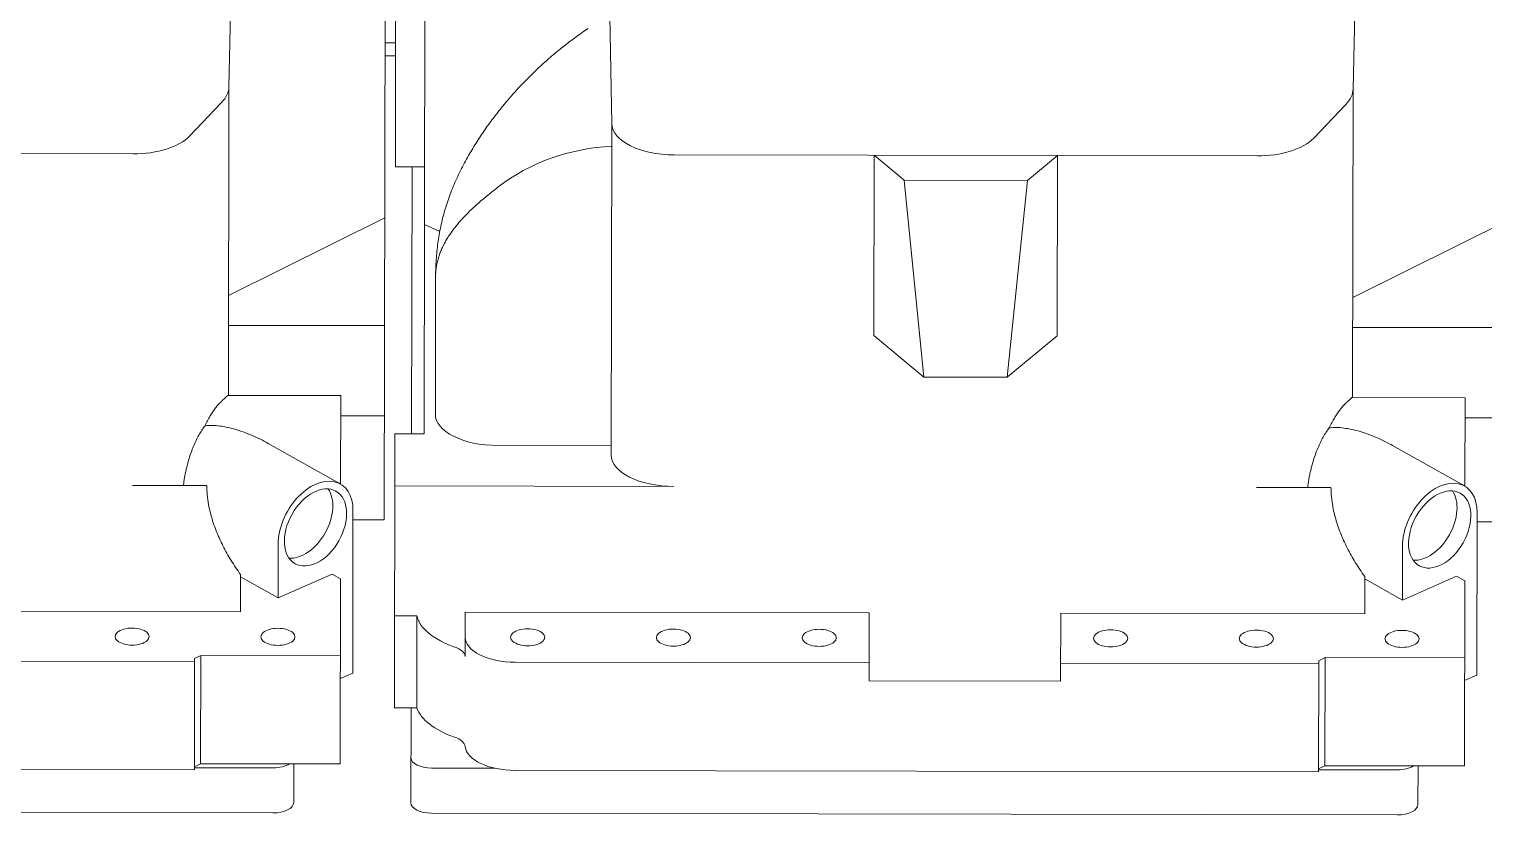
# Model space of a CAD drawing. Extents: x 766778 to 845620, y 133762 to 209800.
# Drawn here: x 785216.4 to 785565.8, y 190782.6 to 190971.4 of the extents above; entities that cross this region are included whole.
import ezdxf

# ---------------------------------------------------------------- set-up
doc = ezdxf.new("R2010")
doc.units = 0
doc.header["$MEASUREMENT"] = 0
doc.layers.get('0').update_dxf_attribs({"color": 1, "linetype": 'CONTINUOUS'})
doc.layers.add('LA-4748_SHOWN', color=2, linetype='CONTINUOUS', lineweight=53)

# ---------------------------------------------------------------- blocks, each defined once
blk = doc.blocks.new('ENGINE')
at = {"layer": 'LA-4748_SHOWN', "color": 252, "lineweight": 5}
for p, q in [((944255.11, 205633.72), (944255.78, 205760.93)), ((944261.77, 205569.49), (944262.75, 205756.66)), ((944252.16, 205548.9), (944253.22, 205749.46)), ((944215.21, 205653.07), (944215.99, 205683.98)), ((944485.2, 205651.65), (944485.99, 205682.56)), ((944307.16, 205643.85), (944306.7, 205674.77)), ((944297.23, 205663.74), (944296.88, 205663.48)), ((944297.58, 205664), (944297.23, 205663.74)), ((944297.94, 205664.27), (944297.58, 205664)), ((944298.29, 205664.52), (944297.94, 205664.27)), ((944298.65, 205664.78), (944298.29, 205664.52)), ((944299, 205665.04), (944298.65, 205664.78)), ((944299.36, 205665.29), (944299, 205665.04)), ((944299.72, 205665.54), (944299.36, 205665.29)), ((944300.08, 205665.79), (944299.72, 205665.54)), ((944300.44, 205666.04), (944300.08, 205665.79)), ((944300.81, 205666.28), (944300.44, 205666.04)), ((944301.17, 205666.53), (944300.81, 205666.28)), ((944301.54, 205666.77), (944301.17, 205666.53)), ((944255.25, 205660.41), (944252.75, 205660.42)), ((944255.26, 205663.46), (944252.76, 205663.47)), ((944292.74, 205660.16), (944292.4, 205659.87)), ((944293.08, 205660.45), (944292.74, 205660.16)), ((944293.42, 205660.73), (944293.08, 205660.45)), ((944293.76, 205661.01), (944293.42, 205660.73)), ((944294.1, 205661.3), (944293.76, 205661.01)), ((944294.44, 205661.57), (944294.1, 205661.3)), ((944294.79, 205661.85), (944294.44, 205661.57)), ((944295.13, 205662.13), (944294.79, 205661.85)), ((944295.48, 205662.4), (944295.13, 205662.13)), ((944295.83, 205662.67), (944295.48, 205662.4)), ((944296.18, 205662.94), (944295.83, 205662.67)), ((944296.53, 205663.21), (944296.18, 205662.94)), ((944296.88, 205663.48), (944296.53, 205663.21)), ((944288.75, 205656.58), (944288.43, 205656.27)), ((944289.08, 205656.89), (944288.75, 205656.58)), ((944289.41, 205657.19), (944289.08, 205656.89)), ((944289.73, 205657.5), (944289.41, 205657.19)), ((944290.06, 205657.8), (944289.73, 205657.5)), ((944290.39, 205658.1), (944290.06, 205657.8)), ((944290.73, 205658.4), (944290.39, 205658.1)), ((944291.06, 205658.7), (944290.73, 205658.4)), ((944291.39, 205659), (944291.06, 205658.7)), ((944291.73, 205659.29), (944291.39, 205659)), ((944292.06, 205659.58), (944291.73, 205659.29)), ((944292.4, 205659.87), (944292.06, 205659.58)), ((944214.82, 205578.91), (944215.21, 205653.11)), ((944285.24, 205653.05), (944284.93, 205652.72)), ((944285.56, 205653.38), (944285.24, 205653.05)), ((944285.87, 205653.71), (944285.56, 205653.38)), ((944286.19, 205654.04), (944285.87, 205653.71)), ((944286.5, 205654.36), (944286.19, 205654.04)), ((944286.82, 205654.68), (944286.5, 205654.36)), ((944287.14, 205655), (944286.82, 205654.68)), ((944287.46, 205655.32), (944287.14, 205655)), ((944287.78, 205655.64), (944287.46, 205655.32)), ((944288.1, 205655.95), (944287.78, 205655.64)), ((944288.43, 205656.27), (944288.1, 205655.95)), ((944282.17, 205649.64), (944281.87, 205649.29)), ((944282.47, 205649.99), (944282.17, 205649.64)), ((944282.77, 205650.34), (944282.47, 205649.99)), ((944283.08, 205650.69), (944282.77, 205650.34)), ((944283.38, 205651.03), (944283.08, 205650.69)), ((944283.69, 205651.37), (944283.38, 205651.03)), ((944284, 205651.71), (944283.69, 205651.37)), ((944284.31, 205652.05), (944284, 205651.71)), ((944284.62, 205652.39), (944284.31, 205652.05)), ((944284.93, 205652.72), (944284.62, 205652.39)), ((944484.81, 205577.49), (944485.2, 205651.69)), ((944213.44, 205649.3), (944205.69, 205641.24)), ((944279.22, 205646.02), (944278.93, 205645.65)), ((944279.51, 205646.39), (944279.22, 205646.02)), ((944279.8, 205646.76), (944279.51, 205646.39)), ((944280.09, 205647.13), (944279.8, 205646.76)), ((944280.38, 205647.5), (944280.09, 205647.13)), ((944280.68, 205647.86), (944280.38, 205647.5)), ((944280.97, 205648.22), (944280.68, 205647.86)), ((944281.27, 205648.58), (944280.97, 205648.22)), ((944281.57, 205648.94), (944281.27, 205648.58)), ((944281.87, 205649.29), (944281.57, 205648.94)), ((944483.44, 205647.88), (944475.69, 205639.82)), ((944276.68, 205642.57), (944276.4, 205642.18)), ((944276.95, 205642.97), (944276.68, 205642.57)), ((944277.23, 205643.36), (944276.95, 205642.97)), ((944277.51, 205643.74), (944277.23, 205643.36)), ((944277.79, 205644.13), (944277.51, 205643.74)), ((944278.08, 205644.51), (944277.79, 205644.13)), ((944278.36, 205644.89), (944278.08, 205644.51)), ((944278.64, 205645.27), (944278.36, 205644.89)), ((944278.93, 205645.65), (944278.64, 205645.27)), ((944307.16, 205643.89), (944306.74, 205564.25)), ((944274.51, 205639.34), (944274.25, 205638.92)), ((944274.78, 205639.75), (944274.51, 205639.34)), ((944275.05, 205640.16), (944274.78, 205639.75)), ((944275.31, 205640.57), (944275.05, 205640.16)), ((944275.58, 205640.98), (944275.31, 205640.57)), ((944275.85, 205641.38), (944275.58, 205640.98)), ((944276.13, 205641.78), (944275.85, 205641.38)), ((944276.4, 205642.18), (944276.13, 205641.78)), ((944052.13, 205637.77), (944192.12, 205637.03)), ((944272.46, 205635.92), (944272.21, 205635.48)), ((944272.71, 205636.36), (944272.46, 205635.92)), ((944272.96, 205636.79), (944272.71, 205636.36)), ((944273.22, 205637.22), (944272.96, 205636.79)), ((944273.47, 205637.65), (944273.22, 205637.22)), ((944273.73, 205638.08), (944273.47, 205637.65)), ((944273.99, 205638.5), (944273.73, 205638.08)), ((944274.25, 205638.92), (944273.99, 205638.5)), ((944322.12, 205636.35), (944462.12, 205635.61)), ((944370.12, 205636.09), (944369.89, 205592.79)), ((944377.29, 205630.06), (944370.12, 205636.09)), ((944406.89, 205629.9), (944414.12, 205635.86)), ((944414.12, 205635.86), (944413.89, 205592.56)), ((944255.11, 205633.72), (944262.11, 205633.69)), ((944258.77, 205569.5), (944259.11, 205633.7)), ((944270.54, 205632.28), (944270.31, 205631.8)), ((944270.77, 205632.74), (944270.54, 205632.28)), ((944271.01, 205633.21), (944270.77, 205632.74)), ((944271.24, 205633.67), (944271.01, 205633.21)), ((944271.48, 205634.13), (944271.24, 205633.67)), ((944271.72, 205634.58), (944271.48, 205634.13)), ((944271.97, 205635.03), (944271.72, 205634.58)), ((944272.21, 205635.48), (944271.97, 205635.03)), ((944268.8, 205628.46), (944268.99, 205628.92)), ((944268.99, 205628.92), (944269.19, 205629.38)), ((944269.41, 205629.87), (944269.19, 205629.38)), ((944269.63, 205630.36), (944269.41, 205629.87)), ((944269.85, 205630.85), (944269.63, 205630.36)), ((944270.08, 205631.33), (944269.85, 205630.85)), ((944270.31, 205631.8), (944270.08, 205631.33)), ((944279.79, 205628.77), (944279.46, 205628.52)), ((944406.89, 205629.9), (944377.29, 205630.06)), ((944381.84, 205582.73), (944377.29, 205630.06)), ((944401.84, 205582.63), (944406.89, 205629.9)), ((944267.41, 205624.68), (944267.57, 205625.16)), ((944267.57, 205625.16), (944267.73, 205625.63)), ((944267.73, 205625.63), (944267.89, 205626.11)), ((944267.89, 205626.11), (944268.06, 205626.58)), ((944268.06, 205626.58), (944268.24, 205627.05)), ((944268.24, 205627.05), (944268.42, 205627.52)), ((944268.42, 205627.52), (944268.61, 205627.99)), ((944268.61, 205627.99), (944268.8, 205628.46)), ((944275.33, 205625.16), (944275.03, 205624.9)), ((944275.63, 205625.42), (944275.33, 205625.16)), ((944275.93, 205625.68), (944275.63, 205625.42)), ((944276.24, 205625.94), (944275.93, 205625.68)), ((944276.55, 205626.2), (944276.24, 205625.94)), ((944276.87, 205626.46), (944276.55, 205626.2)), ((944277.18, 205626.72), (944276.87, 205626.46)), ((944277.5, 205626.97), (944277.18, 205626.72)), ((944277.82, 205627.23), (944277.5, 205626.97)), ((944278.14, 205627.49), (944277.82, 205627.23)), ((944278.47, 205627.75), (944278.14, 205627.49)), ((944278.8, 205628), (944278.47, 205627.75)), ((944279.13, 205628.26), (944278.8, 205628)), ((944279.46, 205628.52), (944279.13, 205628.26)), ((944266.43, 205621.29), (944266.56, 205621.78)), ((944266.56, 205621.78), (944266.69, 205622.27)), ((944266.69, 205622.27), (944266.82, 205622.75)), ((944266.82, 205622.75), (944266.96, 205623.24)), ((944266.96, 205623.24), (944267.11, 205623.72)), ((944267.11, 205623.72), (944267.26, 205624.2)), ((944267.26, 205624.2), (944267.41, 205624.68)), ((944271.61, 205621.65), (944271.39, 205621.41)), ((944271.84, 205621.89), (944271.61, 205621.65)), ((944272.08, 205622.13), (944271.84, 205621.89)), ((944272.32, 205622.37), (944272.08, 205622.13)), ((944272.57, 205622.62), (944272.32, 205622.37)), ((944272.82, 205622.87), (944272.57, 205622.62)), ((944273.08, 205623.12), (944272.82, 205622.87)), ((944273.34, 205623.37), (944273.08, 205623.12)), ((944273.61, 205623.62), (944273.34, 205623.37)), ((944273.88, 205623.88), (944273.61, 205623.62)), ((944274.16, 205624.13), (944273.88, 205623.88)), ((944274.45, 205624.39), (944274.16, 205624.13)), ((944274.74, 205624.64), (944274.45, 205624.39)), ((944275.03, 205624.9), (944274.74, 205624.64)), ((944252.54, 205621.49), (944214.94, 205602.94)), ((944265.73, 205618.1), (944262.03, 205619.79)), ((944265.68, 205617.85), (944265.77, 205618.34)), ((944265.77, 205618.34), (944265.87, 205618.84)), ((944265.87, 205618.84), (944265.98, 205619.33)), ((944265.98, 205619.33), (944266.08, 205619.82)), ((944266.08, 205619.82), (944266.2, 205620.31)), ((944266.2, 205620.31), (944266.31, 205620.8)), ((944266.31, 205620.8), (944266.43, 205621.29)), ((944268.69, 205618.19), (944268.52, 205617.95)), ((944268.87, 205618.42), (944268.69, 205618.19)), ((944269.04, 205618.65), (944268.87, 205618.42)), ((944269.22, 205618.88), (944269.04, 205618.65)), ((944269.4, 205619.11), (944269.22, 205618.88)), ((944269.58, 205619.34), (944269.4, 205619.11)), ((944269.77, 205619.57), (944269.58, 205619.34)), ((944269.96, 205619.8), (944269.77, 205619.57)), ((944270.15, 205620.03), (944269.96, 205619.8)), ((944270.34, 205620.25), (944270.15, 205620.03)), ((944270.54, 205620.48), (944270.34, 205620.25)), ((944270.75, 205620.71), (944270.54, 205620.48)), ((944270.96, 205620.95), (944270.75, 205620.71)), ((944271.17, 205621.18), (944270.96, 205620.95)), ((944271.39, 205621.41), (944271.17, 205621.18)), ((944522.54, 205620.07), (944484.94, 205601.52)), ((944265.14, 205614.36), (944265.2, 205614.86)), ((944265.2, 205614.86), (944265.27, 205615.36)), ((944265.27, 205615.36), (944265.34, 205615.86)), ((944265.34, 205615.86), (944265.42, 205616.36)), ((944265.42, 205616.36), (944265.5, 205616.86)), ((944265.5, 205616.86), (944265.59, 205617.35)), ((944265.59, 205617.35), (944265.68, 205617.85)), ((944266.49, 205614.58), (944266.35, 205614.31)), ((944266.62, 205614.86), (944266.49, 205614.58)), ((944266.77, 205615.13), (944266.62, 205614.86)), ((944266.91, 205615.4), (944266.77, 205615.13)), ((944267.06, 205615.66), (944266.91, 205615.4)), ((944267.21, 205615.93), (944267.06, 205615.66)), ((944267.37, 205616.19), (944267.21, 205615.93)), ((944267.53, 205616.45), (944267.37, 205616.19)), ((944267.69, 205616.71), (944267.53, 205616.45)), ((944267.85, 205616.97), (944267.69, 205616.71)), ((944268.02, 205617.22), (944267.85, 205616.97)), ((944268.18, 205617.46), (944268.02, 205617.22)), ((944268.35, 205617.71), (944268.18, 205617.46)), ((944268.52, 205617.95), (944268.35, 205617.71)), ((944264.8, 205610.85), (944264.84, 205611.35)), ((944264.84, 205611.35), (944264.88, 205611.85)), ((944264.88, 205611.85), (944264.92, 205612.36)), ((944264.92, 205612.36), (944264.97, 205612.86)), ((944264.97, 205612.86), (944265.02, 205613.36)), ((944265.02, 205613.36), (944265.08, 205613.86)), ((944265.08, 205613.86), (944265.14, 205614.36)), ((944265.2, 205611.18), (944265.13, 205610.89)), ((944265.28, 205611.47), (944265.2, 205611.18)), ((944265.37, 205611.76), (944265.28, 205611.47)), ((944265.46, 205612.05), (944265.37, 205611.76)), ((944265.55, 205612.34), (944265.46, 205612.05)), ((944265.65, 205612.62), (944265.55, 205612.34)), ((944265.76, 205612.91), (944265.65, 205612.62)), ((944265.87, 205613.19), (944265.76, 205612.91)), ((944265.98, 205613.47), (944265.87, 205613.19)), ((944266.1, 205613.75), (944265.98, 205613.47)), ((944266.23, 205614.03), (944266.1, 205613.75)), ((944266.35, 205614.31), (944266.23, 205614.03)), ((944264.68, 205607.31), (944264.69, 205607.81)), ((944264.69, 205607.61), (944264.68, 205607.31)), ((944264.69, 205608.32), (944264.71, 205608.83)), ((944264.69, 205607.81), (944264.69, 205608.32)), ((944264.7, 205607.91), (944264.69, 205607.61)), ((944264.71, 205608.21), (944264.7, 205607.91)), ((944264.71, 205608.83), (944264.73, 205609.33)), ((944264.74, 205608.51), (944264.71, 205608.21)), ((944264.73, 205609.33), (944264.75, 205609.84)), ((944264.76, 205608.81), (944264.74, 205608.51)), ((944264.75, 205609.84), (944264.77, 205610.34)), ((944264.8, 205609.11), (944264.76, 205608.81)), ((944264.77, 205610.34), (944264.8, 205610.85)), ((944264.84, 205609.41), (944264.8, 205609.11)), ((944264.89, 205609.71), (944264.84, 205609.41)), ((944264.94, 205610), (944264.89, 205609.71)), ((944265, 205610.3), (944264.94, 205610)), ((944265.06, 205610.59), (944265, 205610.3)), ((944265.13, 205610.89), (944265.06, 205610.59)), ((944264.51, 205574.22), (944264.68, 205607.31)), ((944214.91, 205595.75), (944252.41, 205595.55)), ((944484.9, 205594.33), (944522.4, 205594.13)), ((944369.89, 205592.79), (944381.84, 205582.73)), ((944413.89, 205592.56), (944401.84, 205582.63)), ((944401.84, 205582.63), (944381.84, 205582.73)), ((944211.88, 205576.12), (944212.05, 205576.32)), ((944212.05, 205576.32), (944212.22, 205576.52)), ((944212.22, 205576.52), (944212.39, 205576.71)), ((944212.39, 205576.71), (944212.55, 205576.89)), ((944212.55, 205576.89), (944212.72, 205577.07)), ((944212.72, 205577.07), (944212.89, 205577.24)), ((944212.89, 205577.24), (944213.07, 205577.41)), ((944213.18, 205577.51), (944213.07, 205577.41)), ((944213.29, 205577.62), (944213.18, 205577.51)), ((944213.4, 205577.72), (944213.29, 205577.62)), ((944213.5, 205577.82), (944213.4, 205577.72)), ((944213.6, 205577.92), (944213.5, 205577.82)), ((944213.7, 205578.01), (944213.6, 205577.92)), ((944213.79, 205578.1), (944213.7, 205578.01)), ((944213.88, 205578.18), (944213.79, 205578.1)), ((944213.97, 205578.26), (944213.88, 205578.18)), ((944214.05, 205578.34), (944213.97, 205578.26)), ((944214.12, 205578.42), (944214.05, 205578.34)), ((944214.2, 205578.48), (944214.12, 205578.42)), ((944214.27, 205578.55), (944214.2, 205578.48)), ((944214.33, 205578.61), (944214.27, 205578.55)), ((944214.39, 205578.66), (944214.33, 205578.61)), ((944214.45, 205578.71), (944214.39, 205578.66)), ((944214.5, 205578.76), (944214.45, 205578.71)), ((944214.55, 205578.8), (944214.5, 205578.76)), ((944214.6, 205578.83), (944214.55, 205578.8)), ((944214.64, 205578.86), (944214.6, 205578.83)), ((944214.67, 205578.88), (944214.64, 205578.86)), ((944214.7, 205578.89), (944214.67, 205578.88)), ((944214.73, 205578.9), (944214.7, 205578.89)), ((944214.75, 205578.91), (944214.73, 205578.9)), ((944241.82, 205578.76), (944214.76, 205578.91)), ((944241.71, 205557.48), (944241.82, 205578.76)), ((944483.29, 205576.2), (944483.18, 205576.09)), ((944483.4, 205576.3), (944483.29, 205576.2)), ((944483.5, 205576.4), (944483.4, 205576.3)), ((944483.6, 205576.5), (944483.5, 205576.4)), ((944483.7, 205576.59), (944483.6, 205576.5)), ((944483.79, 205576.68), (944483.7, 205576.59)), ((944483.88, 205576.76), (944483.79, 205576.68)), ((944483.96, 205576.84), (944483.88, 205576.76)), ((944484.04, 205576.92), (944483.96, 205576.84)), ((944484.12, 205577), (944484.04, 205576.92)), ((944484.19, 205577.06), (944484.12, 205577)), ((944484.26, 205577.13), (944484.19, 205577.06)), ((944484.33, 205577.19), (944484.26, 205577.13)), ((944484.39, 205577.24), (944484.33, 205577.19)), ((944484.45, 205577.29), (944484.39, 205577.24)), ((944484.5, 205577.34), (944484.45, 205577.29)), ((944484.55, 205577.38), (944484.5, 205577.34)), ((944484.59, 205577.41), (944484.55, 205577.38)), ((944484.63, 205577.44), (944484.59, 205577.41)), ((944484.67, 205577.46), (944484.63, 205577.44)), ((944484.7, 205577.47), (944484.67, 205577.46)), ((944484.73, 205577.48), (944484.7, 205577.47)), ((944484.75, 205577.49), (944484.73, 205577.48)), ((944511.81, 205577.34), (944484.75, 205577.49)), ((944511.7, 205556.06), (944511.81, 205577.34)), ((944209.65, 205572.55), (944209.8, 205572.85)), ((944209.8, 205572.85), (944209.96, 205573.14)), ((944209.96, 205573.14), (944210.11, 205573.43)), ((944210.11, 205573.43), (944210.27, 205573.71)), ((944210.27, 205573.71), (944210.43, 205573.98)), ((944210.43, 205573.98), (944210.59, 205574.24)), ((944210.59, 205574.24), (944210.75, 205574.5)), ((944210.75, 205574.5), (944210.91, 205574.75)), ((944210.91, 205574.75), (944211.07, 205575)), ((944211.07, 205575), (944211.23, 205575.23)), ((944211.23, 205575.23), (944211.39, 205575.46)), ((944211.39, 205575.46), (944211.55, 205575.69)), ((944211.55, 205575.69), (944211.72, 205575.91)), ((944211.72, 205575.91), (944211.88, 205576.12)), ((944252.29, 205573.9), (944241.79, 205573.95)), ((944480.42, 205572.56), (944480.58, 205572.82)), ((944480.58, 205572.82), (944480.74, 205573.08)), ((944480.74, 205573.08), (944480.9, 205573.33)), ((944480.9, 205573.33), (944481.06, 205573.58)), ((944481.06, 205573.58), (944481.22, 205573.81)), ((944481.22, 205573.81), (944481.39, 205574.04)), ((944481.39, 205574.04), (944481.55, 205574.27)), ((944481.55, 205574.27), (944481.72, 205574.48)), ((944481.72, 205574.48), (944481.88, 205574.7)), ((944481.88, 205574.7), (944482.05, 205574.9)), ((944482.05, 205574.9), (944482.21, 205575.1)), ((944482.21, 205575.1), (944482.38, 205575.29)), ((944482.38, 205575.29), (944482.55, 205575.47)), ((944482.55, 205575.47), (944482.72, 205575.65)), ((944482.72, 205575.65), (944482.89, 205575.82)), ((944482.89, 205575.82), (944483.06, 205575.99)), ((944483.18, 205576.09), (944483.06, 205575.99)), ((944207.54, 205569.11), (944207.71, 205569.42)), ((944207.71, 205569.42), (944207.89, 205569.72)), ((944207.89, 205569.72), (944208.06, 205570.02)), ((944208.06, 205570.02), (944208.24, 205570.3)), ((944208.24, 205570.3), (944208.43, 205570.58)), ((944208.43, 205570.58), (944208.61, 205570.85)), ((944208.61, 205570.85), (944208.8, 205571.11)), ((944208.8, 205571.11), (944208.99, 205571.37)), ((944208.99, 205571.37), (944209.19, 205571.61)), ((944209.19, 205571.61), (944209.34, 205571.93)), ((944209.19, 205571.61), (944209.61, 205571.66)), ((944209.34, 205571.93), (944209.49, 205572.25)), ((944209.49, 205572.25), (944209.65, 205572.55)), ((944209.61, 205571.66), (944210.04, 205571.7)), ((944210.04, 205571.7), (944210.48, 205571.71)), ((944210.48, 205571.71), (944210.92, 205571.71)), ((944210.92, 205571.71), (944211.37, 205571.7)), ((944211.37, 205571.7), (944211.83, 205571.67)), ((944211.83, 205571.67), (944212.28, 205571.62)), ((944212.28, 205571.62), (944212.75, 205571.56)), ((944212.75, 205571.56), (944213.22, 205571.49)), ((944213.22, 205571.49), (944213.69, 205571.41)), ((944213.69, 205571.41), (944214.16, 205571.32)), ((944214.16, 205571.32), (944214.64, 205571.22)), ((944214.64, 205571.22), (944215.12, 205571.1)), ((944215.12, 205571.1), (944215.61, 205570.98)), ((944215.61, 205570.98), (944216.09, 205570.85)), ((944216.09, 205570.85), (944216.58, 205570.71)), ((944216.58, 205570.71), (944217.07, 205570.55)), ((944217.07, 205570.55), (944217.56, 205570.39)), ((944217.56, 205570.39), (944218.06, 205570.22)), ((944218.06, 205570.22), (944218.56, 205570.04)), ((944218.56, 205570.04), (944219.06, 205569.86)), ((944219.06, 205569.86), (944219.56, 205569.66)), ((944219.56, 205569.66), (944220.06, 205569.45)), ((944220.06, 205569.45), (944220.56, 205569.24)), ((944220.56, 205569.24), (944221.06, 205569.02)), ((944254.42, 205503.73), (944254.77, 205569.53)), ((944254.77, 205569.53), (944261.77, 205569.49)), ((944478.24, 205568.88), (944478.42, 205569.16)), ((944478.42, 205569.16), (944478.61, 205569.43)), ((944478.61, 205569.43), (944478.8, 205569.69)), ((944478.8, 205569.69), (944478.99, 205569.95)), ((944478.99, 205569.95), (944479.19, 205570.19)), ((944479.19, 205570.19), (944479.34, 205570.51)), ((944479.19, 205570.19), (944479.61, 205570.24)), ((944479.34, 205570.51), (944479.49, 205570.83)), ((944479.49, 205570.83), (944479.64, 205571.13)), ((944479.61, 205570.24), (944480.04, 205570.28)), ((944479.64, 205571.13), (944479.8, 205571.43)), ((944479.8, 205571.43), (944479.95, 205571.72)), ((944479.95, 205571.72), (944480.11, 205572.01)), ((944480.04, 205570.28), (944480.48, 205570.29)), ((944480.11, 205572.01), (944480.27, 205572.29)), ((944480.27, 205572.29), (944480.42, 205572.56)), ((944480.48, 205570.29), (944480.92, 205570.29)), ((944480.92, 205570.29), (944481.37, 205570.28)), ((944481.37, 205570.28), (944481.82, 205570.25)), ((944481.82, 205570.25), (944482.28, 205570.2)), ((944482.28, 205570.2), (944482.74, 205570.14)), ((944482.74, 205570.14), (944483.21, 205570.07)), ((944483.21, 205570.07), (944483.69, 205569.99)), ((944483.69, 205569.99), (944484.16, 205569.9)), ((944484.16, 205569.9), (944484.64, 205569.8)), ((944484.64, 205569.8), (944485.12, 205569.68)), ((944485.12, 205569.68), (944485.6, 205569.56)), ((944485.6, 205569.56), (944486.09, 205569.43)), ((944486.09, 205569.43), (944486.58, 205569.29)), ((944486.58, 205569.29), (944487.07, 205569.13)), ((944522.29, 205572.48), (944511.79, 205572.53)), ((944205.96, 205565.61), (944206.11, 205566)), ((944206.11, 205566), (944206.26, 205566.37)), ((944206.26, 205566.37), (944206.41, 205566.74)), ((944206.41, 205566.74), (944206.56, 205567.1)), ((944206.56, 205567.1), (944206.72, 205567.46)), ((944206.72, 205567.46), (944206.88, 205567.8)), ((944206.88, 205567.8), (944207.04, 205568.14)), ((944207.04, 205568.14), (944207.2, 205568.47)), ((944207.2, 205568.47), (944207.37, 205568.79)), ((944207.37, 205568.79), (944207.54, 205569.11)), ((944221.06, 205569.02), (944221.56, 205568.8)), ((944221.56, 205568.8), (944222.05, 205568.56)), ((944222.05, 205568.56), (944222.53, 205568.33)), ((944222.53, 205568.33), (944223.01, 205568.09)), ((944223.01, 205568.09), (944223.47, 205567.84)), ((944223.47, 205567.84), (944223.93, 205567.6)), ((944223.93, 205567.6), (944224.37, 205567.35)), ((944241.59, 205557.55), (944224.34, 205567.36)), ((944279.47, 205566.65), (944306.75, 205566.5)), ((944476.4, 205565.32), (944476.56, 205565.68)), ((944476.56, 205565.68), (944476.71, 205566.04)), ((944476.71, 205566.04), (944476.87, 205566.38)), ((944476.87, 205566.38), (944477.04, 205566.72)), ((944477.04, 205566.72), (944477.2, 205567.05)), ((944477.2, 205567.05), (944477.37, 205567.37)), ((944477.37, 205567.37), (944477.54, 205567.69)), ((944477.54, 205567.69), (944477.71, 205568)), ((944477.71, 205568), (944477.88, 205568.3)), ((944477.88, 205568.3), (944478.06, 205568.6)), ((944478.06, 205568.6), (944478.24, 205568.88)), ((944487.07, 205569.13), (944487.56, 205568.97)), ((944487.56, 205568.97), (944488.06, 205568.8)), ((944488.06, 205568.8), (944488.56, 205568.62)), ((944488.56, 205568.62), (944489.06, 205568.44)), ((944489.06, 205568.44), (944489.56, 205568.24)), ((944489.56, 205568.24), (944490.06, 205568.03)), ((944490.06, 205568.03), (944490.56, 205567.82)), ((944490.56, 205567.82), (944491.06, 205567.6)), ((944491.06, 205567.6), (944491.55, 205567.38)), ((944491.55, 205567.38), (944492.05, 205567.14)), ((944492.05, 205567.14), (944492.53, 205566.91)), ((944492.53, 205566.91), (944493, 205566.67)), ((944493, 205566.67), (944493.47, 205566.42)), ((944493.47, 205566.42), (944493.92, 205566.18)), ((944493.92, 205566.18), (944494.37, 205565.93)), ((944511.59, 205556.13), (944494.34, 205565.94)), ((944204.91, 205562.26), (944204.84, 205562)), ((944204.99, 205562.52), (944204.91, 205562.26)), ((944205.06, 205562.78), (944204.99, 205562.52)), ((944205.13, 205563.04), (944205.06, 205562.78)), ((944205.21, 205563.3), (944205.13, 205563.04)), ((944205.28, 205563.56), (944205.21, 205563.3)), ((944205.28, 205563.56), (944205.41, 205563.99)), ((944205.41, 205563.99), (944205.55, 205564.41)), ((944205.55, 205564.41), (944205.68, 205564.82)), ((944205.68, 205564.82), (944205.82, 205565.22)), ((944205.82, 205565.22), (944205.96, 205565.61)), ((944475.28, 205562.14), (944475.41, 205562.57)), ((944475.41, 205562.57), (944475.54, 205562.99)), ((944475.54, 205562.99), (944475.68, 205563.4)), ((944475.68, 205563.4), (944475.82, 205563.8)), ((944475.82, 205563.8), (944475.96, 205564.19)), ((944475.96, 205564.19), (944476.1, 205564.58)), ((944476.1, 205564.58), (944476.25, 205564.95)), ((944476.25, 205564.95), (944476.4, 205565.32)), ((944204.16, 205558.86), (944204.12, 205558.59)), ((944204.2, 205559.12), (944204.16, 205558.86)), ((944204.25, 205559.38), (944204.2, 205559.12)), ((944204.3, 205559.64), (944204.25, 205559.38)), ((944204.35, 205559.9), (944204.3, 205559.64)), ((944204.4, 205560.17), (944204.35, 205559.9)), ((944204.46, 205560.43), (944204.4, 205560.17)), ((944204.52, 205560.69), (944204.46, 205560.43)), ((944204.58, 205560.95), (944204.52, 205560.69)), ((944204.64, 205561.21), (944204.58, 205560.95)), ((944204.71, 205561.48), (944204.64, 205561.21)), ((944204.78, 205561.74), (944204.71, 205561.48)), ((944204.84, 205562), (944204.78, 205561.74)), ((944474.4, 205558.75), (944474.35, 205558.48)), ((944474.46, 205559.01), (944474.4, 205558.75)), ((944474.51, 205559.27), (944474.46, 205559.01)), ((944474.58, 205559.53), (944474.51, 205559.27)), ((944474.64, 205559.79), (944474.58, 205559.53)), ((944474.7, 205560.06), (944474.64, 205559.79)), ((944474.77, 205560.32), (944474.7, 205560.06)), ((944474.84, 205560.58), (944474.77, 205560.32)), ((944474.91, 205560.84), (944474.84, 205560.58)), ((944474.98, 205561.1), (944474.91, 205560.84)), ((944475.05, 205561.36), (944474.98, 205561.1)), ((944475.13, 205561.62), (944475.05, 205561.36)), ((944475.2, 205561.88), (944475.13, 205561.62)), ((944475.28, 205562.14), (944475.2, 205561.88)), ((944209.55, 205557.26), (944191.7, 205557.36)), ((944204, 205557.55), (944203.98, 205557.29)), ((944204.02, 205557.81), (944204, 205557.55)), ((944204.05, 205558.07), (944204.02, 205557.81)), ((944204.09, 205558.33), (944204.05, 205558.07)), ((944204.12, 205558.59), (944204.09, 205558.33)), ((944241.71, 205557.76), (944241.2, 205557.77)), ((944321.7, 205556.67), (944254.7, 205557.03)), ((944479.55, 205555.84), (944461.7, 205555.94)), ((944473.99, 205556.13), (944473.97, 205555.87)), ((944474.02, 205556.39), (944473.99, 205556.13)), ((944474.05, 205556.65), (944474.02, 205556.39)), ((944474.08, 205556.91), (944474.05, 205556.65)), ((944474.12, 205557.17), (944474.08, 205556.91)), ((944474.16, 205557.43), (944474.12, 205557.17)), ((944474.2, 205557.7), (944474.16, 205557.43)), ((944474.25, 205557.96), (944474.2, 205557.7)), ((944474.29, 205558.22), (944474.25, 205557.96)), ((944474.35, 205558.48), (944474.29, 205558.22)), ((944511.7, 205556.34), (944511.2, 205556.35)), ((944209.97, 205552.68), (944210.07, 205552.18)), ((944210.07, 205552.18), (944210.17, 205551.68)), ((944210.17, 205551.68), (944210.28, 205551.19)), ((944210.28, 205551.19), (944210.4, 205550.7)), ((944210.4, 205550.7), (944210.53, 205550.21)), ((944210.53, 205550.21), (944210.66, 205549.73)), ((944210.66, 205549.73), (944210.8, 205549.25)), ((944210.8, 205549.25), (944210.94, 205548.77)), ((944210.94, 205548.77), (944211.1, 205548.29)), ((944211.1, 205548.29), (944211.25, 205547.82)), ((944244.64, 205551.06), (944244.44, 205512.09)), ((944252.16, 205548.9), (944244.63, 205548.94)), ((944479.97, 205551.26), (944480.07, 205550.76)), ((944480.07, 205550.76), (944480.17, 205550.26)), ((944480.17, 205550.26), (944480.28, 205549.77)), ((944480.28, 205549.77), (944480.4, 205549.28)), ((944480.4, 205549.28), (944480.52, 205548.79)), ((944480.52, 205548.79), (944480.65, 205548.31)), ((944480.65, 205548.31), (944480.79, 205547.83)), ((944514.64, 205549.64), (944514.44, 205510.67)), ((944211.25, 205547.82), (944211.42, 205547.35)), ((944211.42, 205547.35), (944211.59, 205546.88)), ((944211.59, 205546.88), (944211.77, 205546.41)), ((944211.77, 205546.41), (944211.95, 205545.95)), ((944211.95, 205545.95), (944212.14, 205545.49)), ((944212.14, 205545.49), (944212.34, 205545.03)), ((944212.34, 205545.03), (944212.54, 205544.58)), ((944480.79, 205547.83), (944480.94, 205547.35)), ((944480.94, 205547.35), (944481.09, 205546.87)), ((944481.09, 205546.87), (944481.25, 205546.4)), ((944481.25, 205546.4), (944481.42, 205545.93)), ((944481.42, 205545.93), (944481.59, 205545.46)), ((944481.59, 205545.46), (944481.77, 205544.99)), ((944481.77, 205544.99), (944481.95, 205544.53)), ((944522.16, 205547.48), (944514.63, 205547.52)), ((944212.54, 205544.58), (944212.74, 205544.12)), ((944212.74, 205544.12), (944212.95, 205543.67)), ((944212.95, 205543.67), (944213.17, 205543.22)), ((944213.17, 205543.22), (944213.39, 205542.77)), ((944213.39, 205542.77), (944213.61, 205542.32)), ((944213.61, 205542.32), (944213.85, 205541.88)), ((944213.85, 205541.88), (944214.08, 205541.44)), ((944214.08, 205541.44), (944214.32, 205541)), ((944226.6, 205530.19), (944226.67, 205543.18)), ((944481.95, 205544.53), (944482.14, 205544.07)), ((944482.14, 205544.07), (944482.33, 205543.61)), ((944482.33, 205543.61), (944482.53, 205543.15)), ((944482.53, 205543.15), (944482.74, 205542.7)), ((944482.74, 205542.7), (944482.95, 205542.25)), ((944482.95, 205542.25), (944483.17, 205541.8)), ((944483.17, 205541.8), (944483.39, 205541.35)), ((944483.39, 205541.35), (944483.61, 205540.9)), ((944496.6, 205528.77), (944496.67, 205541.76)), ((944214.32, 205541), (944214.57, 205540.56)), ((944214.57, 205540.56), (944214.82, 205540.13)), ((944214.82, 205540.13), (944215.07, 205539.69)), ((944215.07, 205539.69), (944215.33, 205539.26)), ((944215.33, 205539.26), (944215.6, 205538.83)), ((944215.6, 205538.83), (944215.87, 205538.4)), ((944215.87, 205538.4), (944216.14, 205537.98)), ((944216.14, 205537.98), (944216.42, 205537.55)), ((944483.61, 205540.9), (944483.84, 205540.46)), ((944483.84, 205540.46), (944484.08, 205540.02)), ((944484.08, 205540.02), (944484.32, 205539.58)), ((944484.32, 205539.58), (944484.56, 205539.14)), ((944484.56, 205539.14), (944484.81, 205538.71)), ((944484.81, 205538.71), (944485.07, 205538.27)), ((944485.07, 205538.27), (944485.33, 205537.84)), ((944485.33, 205537.84), (944485.59, 205537.41)), ((944216.42, 205537.55), (944216.71, 205537.13)), ((944216.71, 205537.13), (944217, 205536.71)), ((944217, 205536.71), (944217.29, 205536.3)), ((944217.29, 205536.3), (944217.59, 205535.88)), ((944217.54, 205526.9), (944217.59, 205535.88)), ((944217.59, 205535.32), (944226.6, 205530.19)), ((944226.6, 205530.19), (944239.6, 205535.88)), ((944241.59, 205534.75), (944239.6, 205535.88)), ((944241.35, 205490.27), (944241.59, 205534.75)), ((944485.59, 205537.41), (944485.86, 205536.98)), ((944485.86, 205536.98), (944486.14, 205536.56)), ((944486.14, 205536.56), (944486.42, 205536.13)), ((944486.42, 205536.13), (944486.7, 205535.71)), ((944486.7, 205535.71), (944486.99, 205535.29)), ((944486.99, 205535.29), (944487.29, 205534.87)), ((944487.29, 205534.87), (944487.59, 205534.46)), ((944487.54, 205525.48), (944487.59, 205534.46)), ((944496.6, 205528.77), (944509.59, 205534.46)), ((944511.58, 205533.33), (944509.59, 205534.46)), ((944487.58, 205533.9), (944496.6, 205528.77)), ((944511.35, 205488.85), (944511.58, 205533.33)), ((944217.54, 205526.9), (944144.55, 205527.28)), ((944259.91, 205525.78), (944254.54, 205525.81)), ((944259.91, 205525.78), (944259.79, 205503.7)), ((944259.95, 205525.64), (944259.91, 205525.78)), ((944259.99, 205525.5), (944259.95, 205525.64)), ((944260.03, 205525.36), (944259.99, 205525.5)), ((944260.08, 205525.22), (944260.03, 205525.36)), ((944260.12, 205525.09), (944260.08, 205525.22)), ((944260.17, 205524.95), (944260.12, 205525.09)), ((944260.23, 205524.82), (944260.17, 205524.95)), ((944260.28, 205524.69), (944260.23, 205524.82)), ((944260.34, 205524.56), (944260.28, 205524.69)), ((944260.4, 205524.43), (944260.34, 205524.56)), ((944260.46, 205524.31), (944260.4, 205524.43)), ((944260.52, 205524.19), (944260.46, 205524.31)), ((944260.59, 205524.06), (944260.52, 205524.19)), ((944260.65, 205523.94), (944260.59, 205524.06)), ((944260.72, 205523.83), (944260.65, 205523.94)), ((944260.8, 205523.71), (944260.72, 205523.83)), ((944271.49, 205516.29), (944271.54, 205526.62)), ((944368.54, 205526.11), (944271.54, 205526.62)), ((944368.46, 205509.78), (944368.54, 205526.11)), ((944414.46, 205509.53), (944414.54, 205525.86)), ((944487.54, 205525.48), (944414.54, 205525.86)), ((944260.87, 205523.59), (944260.8, 205523.71)), ((944260.95, 205523.48), (944260.87, 205523.59)), ((944261.02, 205523.37), (944260.95, 205523.48)), ((944261.1, 205523.26), (944261.02, 205523.37)), ((944261.19, 205523.15), (944261.1, 205523.26)), ((944261.27, 205523.05), (944261.19, 205523.15)), ((944261.36, 205522.94), (944261.27, 205523.05)), ((944261.45, 205522.84), (944261.36, 205522.94)), ((944144.48, 205515.28), (944206.48, 205514.96)), ((944206.34, 205488.98), (944206.48, 205515.68)), ((944206.48, 205515.68), (944207.99, 205516.42)), ((944207.99, 205516.42), (944207.85, 205490.44)), ((944207.99, 205516.42), (944241.49, 205516.25)), ((944283.48, 205514.55), (944368.48, 205514.11)), ((944414.48, 205513.86), (944476.48, 205513.54)), ((944476.34, 205487.56), (944476.48, 205514.26)), ((944476.48, 205514.26), (944477.99, 205515)), ((944477.99, 205515), (944477.85, 205489.02)), ((944477.99, 205515), (944511.48, 205514.83)), ((944244.44, 205512.09), (944241.46, 205510.78)), ((944368.46, 205509.78), (944414.46, 205509.53)), ((944514.44, 205510.67), (944511.46, 205509.36)), ((944254.42, 205503.73), (944259.79, 205503.7)), ((944258.3, 205480.88), (944258.42, 205503.7)), ((944013.35, 205489.99), (944206.34, 205488.98)), ((944206.35, 205489.7), (944207.85, 205490.44)), ((944225.21, 205489.38), (944206.35, 205489.48)), ((944241.35, 205490.27), (944207.85, 205490.44)), ((944230.17, 205481.03), (944230.22, 205490.33)), ((944278.55, 205489.1), (944263.35, 205489.18)), ((944476.34, 205488.28), (944477.85, 205489.02)), ((944511.35, 205488.85), (944477.85, 205489.02)), ((944500.17, 205479.61), (944500.22, 205488.91)), ((944283.34, 205488.57), (944476.34, 205487.56)), ((944495.21, 205487.96), (944476.34, 205488.06)), ((944225.16, 205478.55), (943993.29, 205479.77)), ((944495.15, 205477.13), (944263.29, 205478.35))]:
    blk.add_line(p, q, dxfattribs=at)
for centre, major_axis, ratio, start_param, end_param in [((944197.21, 205653.25), (18, -0.09), 0.5, 5.839297, 6.273107), ((944467.2, 205651.83), (18, -0.09), 0.5, 5.839297, 6.273107), ((944322.16, 205643.85), (-15, 0.08), 0.5, 0.010078, 1.570796), ((944192.16, 205644.53), (15, -0.08), 0.5, 4.712389, 5.839297), ((944192.16, 205644.53), (-15, 0.08), 0.5, 1.570796, 2.697705), ((944462.16, 205643.11), (15, -0.08), 0.5, 4.712389, 5.839297), ((944462.16, 205643.11), (-15, 0.08), 0.5, 1.570796, 2.697705), ((944309.64, 205599.57), (-45, 0.24), 0.866025, 4.772719, 5.442117), ((944279.51, 205574.15), (-15, 0.08), 0.5, 0, 1.570796), ((944321.74, 205564.17), (-15, 0.08), 0.5, 0, 1.570796), ((944235.66, 205547.12), (5.94, 10.43), 0.64712, 5.427676, 8.569269), ((944222.08, 205550.14), (7.59, -17.32), 0.575531, 4.055121, 4.322729), ((944232.32, 205548.99), (-4.95, -8.69), 0.64712, 0.298965, 2.842628), ((944492.08, 205548.72), (7.59, -17.32), 0.575531, 4.055121, 4.322729), ((944505.65, 205545.7), (5.94, 10.43), 0.64712, 5.427676, 8.569269), ((944502.32, 205547.57), (-4.95, -8.69), 0.64712, 0.298965, 2.842628), ((944191.51, 205521.04), (-4.1, 0.02), 0.5, 4.712389, 7.853982), ((944191.51, 205521.04), (4.1, -0.02), 0.5, 4.712389, 7.853982), ((944226.51, 205520.85), (-4.1, 0.02), 0.5, 4.712389, 7.853982), ((944226.51, 205520.85), (4.1, -0.02), 0.5, 4.712389, 7.853982), ((944281.55, 205527.23), (-22, 0.12), 0.5, 0.421458, 0.963754), ((944283.51, 205520.55), (-12, 0.06), 0.5, 0, 1.570796), ((944286.51, 205520.54), (-4.1, 0.02), 0.5, 4.712389, 7.853982), ((944286.51, 205520.54), (4.1, -0.02), 0.5, 4.712389, 7.853982), ((944321.51, 205520.35), (-4.1, 0.02), 0.5, 4.712389, 7.853982), ((944321.51, 205520.35), (4.1, -0.02), 0.5, 4.712389, 7.853982), ((944356.51, 205520.17), (-4.1, 0.02), 0.5, 4.712389, 7.853982), ((944356.51, 205520.17), (4.1, -0.02), 0.5, 4.712389, 7.853982), ((944426.51, 205519.8), (-4.1, 0.02), 0.5, 4.712389, 7.853982), ((944426.51, 205519.8), (4.1, -0.02), 0.5, 4.712389, 7.853982), ((944461.51, 205519.62), (-4.1, 0.02), 0.5, 4.712389, 7.853982), ((944461.51, 205519.62), (4.1, -0.02), 0.5, 4.712389, 7.853982), ((944496.51, 205519.43), (-4.1, 0.02), 0.5, 4.712389, 7.853982), ((944496.51, 205519.43), (4.1, -0.02), 0.5, 4.712389, 7.853982), ((944265.51, 205515.82), (6, -0.03), 0.5, 0.055444, 0.963754), ((944283.49, 205516.22), (-12, 0.06), 0.5, 0, 0.055444), ((944281.43, 205505.58), (-22, 0.12), 0.5, 0.182835, 0.963754), ((944265.4, 205494.17), (6, -0.03), 0.5, 0.055444, 0.963754), ((944283.38, 205494.57), (-12, 0.06), 0.5, 0.055444, 1.570796), ((944225.23, 205491.88), (-5, 0.03), 0.5, 1.570796, 2.484522), ((944263.36, 205491.68), (-5, 0.03), 0.5, 0, 1.570796), ((944495.22, 205490.46), (-5, 0.03), 0.5, 1.570796, 2.484522), ((944225.17, 205481.05), (5, -0.03), 0.5, 4.712389, 6.283185), ((944263.3, 205480.85), (-5, 0.03), 0.5, 0, 1.570796), ((944495.17, 205479.63), (5, -0.03), 0.5, 4.712389, 6.283185)]:
    blk.add_ellipse(centre, major_axis=major_axis, ratio=ratio, start_param=start_param, end_param=end_param, dxfattribs=at)
for centre in [(944235.63, 205547.11), (944505.63, 205545.69)]:
    blk.add_ellipse(centre, major_axis=(4.95, 8.69), ratio=0.64712, dxfattribs=at)

msp = doc.modelspace()

# ---------------------------------------------------------------- block references
at = {"color": 7, "linetype": 'Continuous', "rotation": 0.1984573570547499}
msp.add_blockref('ENGINE', (-158232.80366, -17964.77499), dxfattribs=at)

doc.saveas('drawing.dxf')
